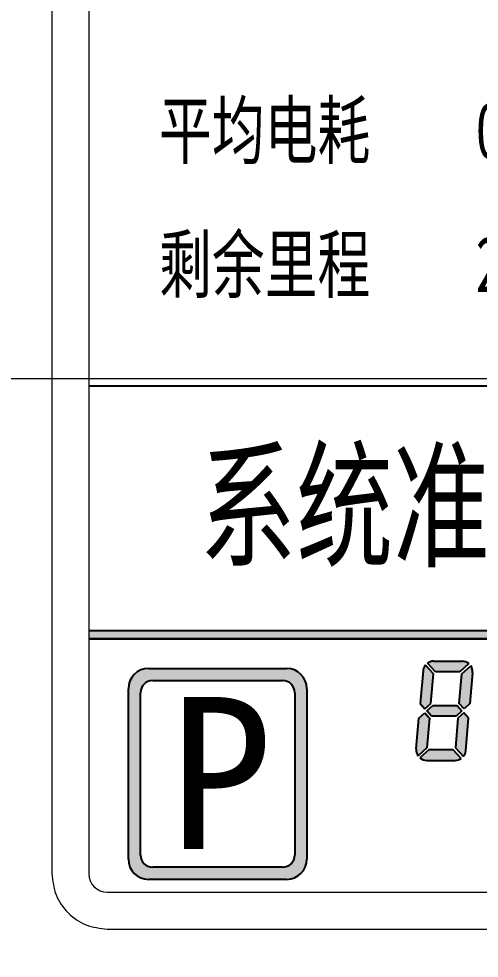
# Model space of a CAD drawing. Header units: millimetres. Extents: x 0 to 1188, y 0 to 840.
# Drawn here: x 273.4 to 298.4, y 652.7 to 703.7 of the extents above; entities that cross this region are included whole.
import ezdxf

# ---------------------------------------------------------------- set-up
doc = ezdxf.new("R2010")
doc.units = ezdxf.units.MM
for name, color, linetype, lineweight in [('5剖面线层', 2, 'Continuous', 20), ('7标注层', 4, 'Continuous', 20), ('细实线1', 7, 'Continuous', 15)]:
    doc.layers.add(name, color=color, linetype=linetype, lineweight=lineweight)
doc.layers.add('7', color=7, linetype='Continuous')
doc.layers.add('DWG', color=7, linetype='Continuous')
doc.styles.add('HZTXT1', font='', dxfattribs={"width": 0.7, "height": 5})
doc.styles.add('PC_TEXTSTYLE', font='txt.shx', dxfattribs={"width": 0.8, "bigfont": 'hzfs.shx'})
doc.styles.get('HZTXT1').set_extended_font_data('楷体_GB2312')
doc.dimstyles.new('副本 (2) (2)TH_GBDIM', dxfattribs={"dimtxt": 3.5, "dimasz": 2.5, "dimexe": 2, "dimexo": 0, "dimgap": 1.5, "dimtad": 1, "dimtoh": 1, "dimdec": 1, "dimdsep": 46, "dimtxsty": 'PC_TEXTSTYLE', "dimcen": 2.5, "dimazin": 2, "dimtfac": 0.714286, "dimtdec": 1, "dimtmove": 0, "dimatfit": 3, "dimfxl": 1, "dimtolj": 1, "dimtzin": 0, "dimarcsym": 0})

# ---------------------------------------------------------------- blocks, each defined once
blk = doc.blocks.new('*D33')
at = {"layer": '7', "color": 0, "lineweight": -2, "ltscale": 5, "transparency": 16777216}
for p, q in [((136.3960392826853, 672.9639579835743), (136.3960392826853, 598.0191005330507)), ((462.480265652543, 672.9639579835743), (462.480265652543, 598.0191005330507)), ((459.980265652543, 600.0191005330507), (138.8960392826853, 600.0191005330507))]:
    blk.add_line(p, q, dxfattribs=at)
at = {"layer": '7', "color": 0, "ltscale": 5, "transparency": 16777216}
for points in [[(138.8960392826853, 600.4357671997174), (138.8960392826853, 599.6024338663841), (136.3960392826853, 600.0191005330507)], [(459.980265652543, 600.4357671997174), (459.980265652543, 599.6024338663841), (462.480265652543, 600.0191005330507)]]:
    blk.add_solid(points, dxfattribs=at)
at = {"layer": 'DEFPOINTS', "color": 0, "ltscale": 5, "transparency": 16777216}
for p in [(136.3960392826853, 672.9639579835743), (462.480265652543, 672.9639579835743), (136.3960392826853, 600.0191005330507)]:
    blk.add_point(p, dxfattribs=at)
at = {"layer": '7', "color": 0, "ltscale": 5, "transparency": 16777216, "insert": (299.4381524676141, 603.2691005330507), "char_height": 3.5, "attachment_point": 5, "style": 'PC_TEXTSTYLE'}
blk.add_mtext('\\A1;326.1', dxfattribs=at)

msp = doc.modelspace()

# ---------------------------------------------------------------- hatches: boundary and pattern name
h = msp.add_hatch(color=256)
edge = h.paths.add_edge_path()
edge.add_line((297.5778396227287, 666.0373337059177), (297.2582358904677, 665.7444708427149))
edge.add_line((297.2582358904677, 665.7444708427147), (297.1175828740551, 664.1367995085811))
edge.add_line((297.1175828740551, 664.1367995085811), (297.550977857324, 663.6638318790192))
edge.add_arc((297.1085002323506, 664.0329844388511), 0.5762465280000839, 320.1622556607201, 354.9999999999768)
edge.add_line((297.6825539683381, 663.982761244697), (297.8375129089885, 665.7539500411199))
edge.add_line((297.8375129089885, 665.7539500411199), (297.5778396227282, 666.0373337059173))
edge = h.paths.add_edge_path()
edge.add_line((295.4568647369478, 666.0373337059177), (295.716538023209, 665.7539500411201))
edge.add_line((295.716538023209, 665.7539500411199), (295.5758850067963, 664.1462787069868))
edge.add_line((295.5758850067963, 664.1462787069868), (295.0930054131303, 663.7038010820138))
edge.add_arc((295.5659730426927, 664.0329844388507), 0.5762465280000237, 174.9999999999731, 214.8377443391902, ccw=False)
edge.add_line((294.9919193067052, 664.0832076330043), (295.1372610046868, 665.7444708427147))
edge.add_line((295.1372610046868, 665.7444708427147), (295.4568647369473, 666.0373337059175))
h.paths.add_polyline_path([(295.5701590050834, 666.1411487756482), (295.8897627373443, 666.4340116388507), (297.214351266737, 666.4340116388507), (297.4740245529978, 666.1506279740534), (297.1544208207373, 665.8577651108508), (295.8298322913455, 665.8577651108508)])
edge = h.paths.add_edge_path()
edge.add_line((297.4682985512849, 668.1454980427147), (297.9511781449513, 668.5879756676882))
edge.add_arc((297.4782105153894, 668.2587923108504), 0.5762465280000346, -5.0000000000009095, 34.83774433924401, ccw=False)
edge.add_line((298.0522642513773, 668.2085691166972), (297.9069225533952, 666.5473059069866))
edge.add_line((297.9069225533943, 666.5473059069864), (297.5873188211339, 666.2544430437838))
edge.add_line((297.5873188211334, 666.2544430437842), (297.3276455348722, 666.5378267085814))
edge.add_line((297.3276455348722, 666.5378267085812), (297.4682985512849, 668.1454980427147))
edge = h.paths.add_edge_path()
edge.add_line((296.0398949521626, 668.2587923108508), (295.6064999688937, 668.7317599404125))
edge.add_arc((295.935683325731, 668.2587923108504), 0.5762465280002314, 90, 124.83774433923949, ccw=False)
edge.add_line((295.935683325731, 668.8350388388508), (297.4782105153889, 668.8350388388508))
edge.add_arc((297.4782105153885, 668.2587923108504), 0.576246528000321, 50.16225566073541, 89.99999999997021, ccw=False)
edge.add_line((297.8473630752209, 668.7012699358238), (297.3644834815544, 668.2587923108504))
edge.add_line((297.3644834815544, 668.2587923108504), (296.0398949521631, 668.2587923108506))
edge = h.paths.add_edge_path()
edge.add_arc((295.9356833257306, 668.2587923108513), 0.5762465279997375, 140.1622556608079, 175.0000000000448)
edge.add_line((295.3616295897431, 668.3090155050045), (295.2066706490917, 666.5378267085812))
edge.add_line((295.2066706490926, 666.5378267085812), (295.4663439353538, 666.254443043784))
edge.add_line((295.4663439353538, 666.2544430437838), (295.7859476676143, 666.5473059069868))
edge.add_line((295.7859476676143, 666.5473059069868), (295.9266006840261, 668.1549772411202))
edge.add_line((295.9266006840261, 668.1549772411199), (295.4932057007571, 668.6279448706819))
edge = h.paths.add_edge_path()
edge.add_line((295.6797000765267, 664.0329844388507), (295.1968204828612, 663.5905068138773))
edge.add_arc((295.5659730426927, 664.0329844388498), 0.5762465279990895, 230.1622556607396, 269.9999999999702)
edge.add_line((295.5659730426918, 663.4567379108507), (297.108500232351, 663.4567379108507))
edge.add_arc((297.1085002323506, 664.0329844388511), 0.5762465280003585, 270, 304.8377443392331)
edge.add_line((297.4376835891884, 663.5600168092888), (297.0042886059194, 664.0329844388507))
edge.add_line((297.0042886059194, 664.0329844388507), (295.6797000765267, 664.0329844388507))
h = msp.add_hatch(color=2)
edge = h.paths.add_edge_path(flags=16)
edge.add_line((288.4025739659095, 667.124985366042), (288.4025739659095, 658.3249853660423))
edge.add_arc((287.7425739659096, 658.3249853660423), 0.66, 270, 360, ccw=False)
edge.add_line((287.7425739659096, 657.664985366042), (280.7025739659092, 657.664985366042))
edge.add_arc((280.7025739659092, 658.3249853660418), 0.66, 180, 270, ccw=False)
edge.add_line((280.0425739659094, 658.3249853660418), (280.0425739659094, 667.124985366042))
edge.add_arc((280.7025739659092, 667.124985366042), 0.66, 90, 180, ccw=False)
edge.add_line((280.7025739659092, 667.7849853660423), (287.7425739659096, 667.7849853660423))
edge.add_arc((287.7425739659096, 667.124985366042), 0.66, 0, 90, ccw=False)
edge = h.paths.add_edge_path()
edge.add_line((289.0625739659098, 667.3449853660418), (289.0625739659093, 658.104985366042))
edge.add_arc((287.9625739659094, 658.104985366042), 1.1, 270, 360, ccw=False)
edge.add_line((287.9625739659094, 657.0049853660421), (280.4825739659099, 657.0049853660423))
edge.add_arc((280.4825739659099, 658.104985366042), 1.1, 180, 270, ccw=False)
edge.add_line((279.3825739659095, 658.104985366042), (279.3825739659095, 667.3449853660418))
edge.add_arc((280.4825739659099, 667.3449853660418), 1.1, 90, 180, ccw=False)
edge.add_line((280.4825739659099, 668.4449853660417), (287.9625739659099, 668.4449853660419))
edge.add_arc((287.9625739659099, 667.3449853660418), 1.1, 0, 90, ccw=False)
at = {"layer": '7标注层', "ltscale": 10}
msp.add_hatch(color=0, dxfattribs=at).paths.add_polyline_path([(321.6381402466213, 670.5002996577705), (277.2381616160856, 670.5002996577705), (277.2381616160856, 670.0481478973804), (321.6381402466213, 670.0481478973804)])

# ---------------------------------------------------------------- linework, layer by layer
at = {"color": 7, "linetype": 'Continuous', "lineweight": 15}
for p, q in [((275.2381525987444, 732.9144996884675), (275.2381525987444, 657.3145021512569)), ((277.2381529265699, 732.9144996884675), (277.2381529265699, 657.3145021512569)), ((278.2381549531278, 656.3145022201747), (320.6381532417295, 656.3145022201747)), ((278.2381549531278, 654.3145023580105), (320.6381532417295, 654.3145023580105))]:
    msp.add_line(p, q, dxfattribs=at)
for p, q in [((277.2381616160856, 683.760359934311), (321.6381402466214, 683.760359934311)), ((277.2381616160856, 670.5002996577705), (321.6381402466213, 670.5002996577705)), ((277.2381616160856, 670.5002996577705), (321.6381402466213, 670.5002996577705)), ((277.2381616160856, 670.0481478973807), (321.6381402466213, 670.0481478973809)), ((321.6381402466213, 670.0481478973809), (277.2381616160856, 670.0481478973807))]:
    msp.add_line(p, q)
at = {"color": 2}
for p, q in [((280.4825739659099, 668.4449853660417), (287.9625739659099, 668.4449853660421)), ((280.7025739659092, 667.7849853660423), (287.7425739659096, 667.7849853660423)), ((279.3825739659095, 658.104985366042), (279.3825739659095, 667.3449853660418)), ((289.0625739659098, 667.3449853660418), (289.0625739659093, 658.104985366042)), ((280.0425739659094, 658.3249853660418), (280.0425739659094, 667.124985366042)), ((288.4025739659095, 667.124985366042), (288.4025739659095, 658.3249853660423)), ((287.7425739659096, 657.664985366042), (280.7025739659092, 657.664985366042)), ((287.9625739659094, 657.0049853660421), (280.4825739659099, 657.0049853660421))]:
    msp.add_line(p, q, dxfattribs=at)
for centre, radius, start, end in [((280.4825739659099, 667.3449853660418), 1.1, 90, 180), ((287.9625739659099, 667.3449853660418), 1.1, 0, 90), ((280.7025739659092, 667.124985366042), 0.66, 90, 180), ((287.7425739659096, 667.124985366042), 0.66, 0, 90), ((280.4825739659099, 658.104985366042), 1.1, 180, 270), ((280.7025739659092, 658.3249853660418), 0.66, 180, 270), ((287.7425739659096, 658.3249853660423), 0.66, 270, 0), ((287.9625739659094, 658.104985366042), 1.1, 270, 0)]:
    msp.add_arc(centre, radius, start, end, dxfattribs=at)
at = {"color": 7, "linetype": 'Continuous', "lineweight": 15}
msp.add_arc((278.23815318876, 657.3145021548555), 1, 180, 270, dxfattribs=at)
msp.add_open_spline([(275.2381525987444, 657.3145021512569), (275.2832466958603, 656.9213908451236), (275.3734349279309, 656.1351679029945), (276.0671855844296, 655.1435349118335), (277.0588198724656, 654.4497855767818), (277.8450429599279, 654.3595967986403), (278.2381549531278, 654.3145023580105)], degree=3, knots=[0, 0, 0, 0, 0.2499998516014166, 0.4999999129795785, 0.7499996706492903, 1, 1, 1, 1], dxfattribs=at)
at = {"layer": '5剖面线层', "color": 1, "linetype": 'ByBlock', "ltscale": 7}
msp.add_line((154.3975035545391, 684.1645021548554), (462.9359242315647, 684.1645021548554), dxfattribs=at)
at = {"layer": 'DWG'}
for p, q in [((296.0398949521626, 668.2587923108508), (295.6064999688937, 668.7317599404128)), ((295.935683325731, 668.8350388388508), (297.4782105153894, 668.8350388388508)), ((295.3616295897431, 668.3090155050045), (295.2066706490917, 666.5378267085812)), ((295.9266006840261, 668.1549772411199), (295.4932057007571, 668.6279448706823)), ((297.3644834815544, 668.2587923108508), (296.0398949521626, 668.2587923108508)), ((297.8473630752209, 668.7012699358243), (297.3644834815544, 668.2587923108508)), ((297.4682985512849, 668.1454980427147), (297.9511781449513, 668.5879756676882)), ((298.0522642513764, 668.2085691166972), (297.9069225533943, 666.5473059069864)), ((295.7859476676143, 666.5473059069868), (295.9266006840261, 668.1549772411199)), ((297.3276455348722, 666.5378267085812), (297.4682985512849, 668.1454980427147)), ((295.2066706490917, 666.5378267085812), (295.4663439353538, 666.2544430437838)), ((295.4663439353538, 666.2544430437838), (295.7859476676143, 666.5473059069868)), ((295.5701590050834, 666.1411487756482), (295.8897627373439, 666.4340116388507)), ((295.8897627373439, 666.4340116388507), (297.214351266737, 666.4340116388507)), ((297.214351266737, 666.4340116388507), (297.4740245529978, 666.1506279740534)), ((297.5873188211334, 666.2544430437842), (297.3276455348722, 666.5378267085812)), ((297.9069225533943, 666.5473059069864), (297.5873188211334, 666.2544430437842)), ((294.9919193067052, 664.0832076330043), (295.1372610046868, 665.7444708427147)), ((295.1372610046868, 665.7444708427147), (295.4568647369478, 666.0373337059177)), ((295.4568647369478, 666.0373337059177), (295.716538023209, 665.7539500411199)), ((295.8298322913455, 665.8577651108508), (295.5701590050834, 666.1411487756482)), ((295.716538023209, 665.7539500411199), (295.5758850067963, 664.1462787069868)), ((297.1544208207368, 665.8577651108508), (295.8298322913455, 665.8577651108508)), ((297.2582358904677, 665.7444708427147), (297.1175828740551, 664.1367995085816)), ((297.4740245529978, 666.1506279740534), (297.1544208207368, 665.8577651108508)), ((297.5778396227287, 666.0373337059177), (297.2582358904677, 665.7444708427147)), ((297.8375129089885, 665.7539500411203), (297.5778396227287, 666.0373337059177)), ((297.6825539683381, 663.982761244697), (297.8375129089885, 665.7539500411203)), ((295.5758850067963, 664.1462787069868), (295.0930054131303, 663.7038010820138)), ((297.1175828740551, 664.1367995085816), (297.550977857324, 663.6638318790192)), ((295.6797000765267, 664.0329844388507), (295.1968204828607, 663.5905068138773)), ((297.0042886059194, 664.0329844388507), (295.6797000765267, 664.0329844388507)), ((297.4376835891875, 663.5600168092888), (297.0042886059194, 664.0329844388507)), ((295.5659730426918, 663.4567379108507), (297.1085002323506, 663.4567379108507))]:
    msp.add_line(p, q, dxfattribs=at)
for centre, radius, start, end in [((295.935683325731, 668.2587923108508), 0.5762465280001214, 90, 124.8377443392343), ((297.4782105153894, 668.2587923108508), 0.5762465280000697, 50.16225566075688, 90), ((295.9356833257306, 668.2587923108508), 0.5762465280000448, 140.1622556607881, 174.9999999999937), ((297.4782105153894, 668.2587923108515), 0.57624652799975, 354.9999999999349, 34.83774433918807), ((295.5659730426922, 664.0329844388502), 0.5762465279997175, 174.9999999999479, 214.8377443391881), ((297.1085002323506, 664.0329844388507), 0.5762465280000266, 320.1622556607882, 355.0000000000198), ((295.5659730426913, 664.0329844388502), 0.576246527999215, 230.1622556608201, 270.0000000000521), ((297.1085002323506, 664.0329844388502), 0.5762465279993592, 270, 304.8377443392343)]:
    msp.add_arc(centre, radius, start, end, dxfattribs=at)
at = {"layer": '细实线1'}
for p, q in [((321.6381402466213, 670.5002996577705), (277.2381616160856, 670.5002996577705)), ((277.2381616160856, 670.0481478973807), (321.6381402466213, 670.0481478973809))]:
    msp.add_line(p, q, dxfattribs=at)

# ---------------------------------------------------------------- texts
at = {"style": 'HZTXT1', "width": 0.7}
for s, p in [('平均电耗    000.0kWh/100km', (281.044541515526, 696.1112302494105)), ('剩余里程    200km', (281.044541515526, 688.8455891100587))]:
    msp.add_text(s, height=3, dxfattribs=at).set_placement(p)
at = {"color": 0, "style": 'HZTXT1', "width": 0.7}
msp.add_text('系统准备完毕', height=5.5, dxfattribs=at).set_placement((283.2371927306907, 674.5250035662882))
at = {"color": 2, "style": 'HZTXT1'}
msp.add_text('P', height=8.25, dxfattribs=at).set_placement((281.5914287538507, 658.6510059187308))

# ---------------------------------------------------------------- dimensions: what is measured, and where the dimension line sits
at = {"layer": '7', "color": 4, "ltscale": 5}
dim = msp.add_linear_dim(base=(136.3960392826853, 600.0191005330507), p1=(462.480265652543, 672.9639579835743), p2=(136.3960392826853, 672.9639579835743), dimstyle='副本 (2) (2)TH_GBDIM', dxfattribs=at)
dim.commit()
dim.dimension.update_dxf_attribs({"geometry": '*D33', "text_midpoint": (299.4381524676141, 603.2691005330507)})

doc.saveas('drawing.dxf')
